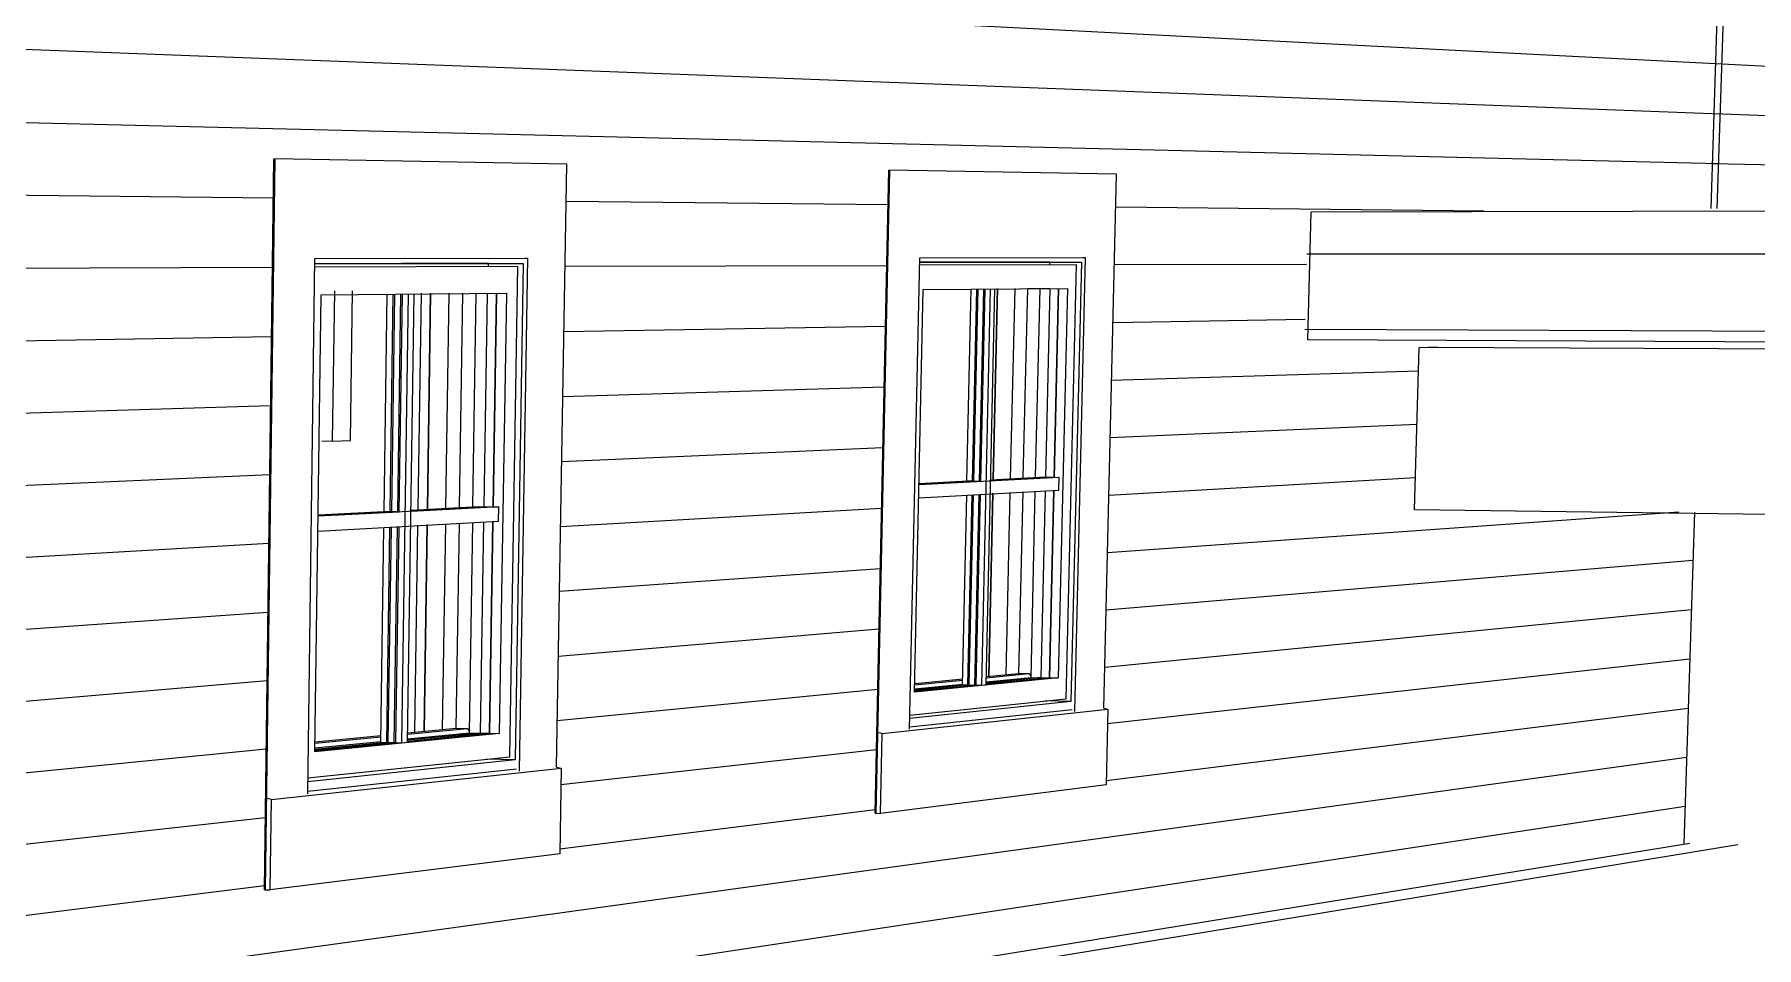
# Model space of a CAD drawing. Header units: inches. Extents: x 205 to 211, y -138 to -29.
# Drawn here: x 205.5914 to 205.7934, y -29.3473 to -29.2402 of the extents above; entities that cross this region are included whole.
import ezdxf

# ---------------------------------------------------------------- set-up
doc = ezdxf.new("R2010")
doc.units = ezdxf.units.IN
doc.header["$MEASUREMENT"] = 0
for name, color, linetype, lineweight in [('A-DOOR-FRAM', 31, 'Continuous', 9), ('A-GLAZ', 151, 'Continuous', 13), ('A-ROOF', 132, 'Continuous', 13), ('A-WALL', 113, 'Continuous', 13), ('A-WALL-PATT', 111, 'Continuous', 13), ('Q-CASE', 31, 'Continuous', 9), ('S-BEAM', 12, 'Continuous', 9)]:
    doc.layers.add(name, color=color, linetype=linetype, lineweight=lineweight)

# ---------------------------------------------------------------- blocks, each defined once
blk = doc.blocks.new('FP_17-Looking North')
at = {"layer": 'A-WALL-PATT', "lineweight": 9}
for p, q in [((205.48394, -29.22786), (205.78934, -29.24365)), ((205.48396, -29.23791), (205.78916, -29.2495)), ((205.48399, -29.24794), (205.78897, -29.25534)), ((205.56997, -29.25885), (205.61938, -29.25937)), ((205.65373, -29.25974), (205.6915, -29.26014)), ((205.71823, -29.26042), (205.76141, -29.26088)), ((205.5699, -29.26766), (205.61927, -29.26751)), ((205.6536, -29.2674), (205.69135, -29.26729)), ((205.71807, -29.2672), (205.74061, -29.26713)), ((205.65347, -29.27506), (205.6912, -29.27443)), ((205.71791, -29.27398), (205.74044, -29.2736)), ((205.56984, -29.27645), (205.61917, -29.27563)), ((205.71774, -29.28074), (205.75374, -29.27965)), ((205.65334, -29.28269), (205.69105, -29.28155)), ((205.56977, -29.28523), (205.61906, -29.28373)), ((205.71758, -29.2875), (205.75356, -29.28592)), ((205.65321, -29.29032), (205.69089, -29.28867)), ((205.56971, -29.29398), (205.61896, -29.29182)), ((205.71742, -29.29424), (205.75338, -29.29218)), ((205.65308, -29.29793), (205.69074, -29.29577)), ((205.71725, -29.30097), (205.78427, -29.29622)), ((205.56965, -29.30272), (205.61885, -29.2999)), ((205.65295, -29.30553), (205.69059, -29.30286)), ((205.71709, -29.3077), (205.78594, -29.30189)), ((205.56958, -29.31144), (205.61875, -29.30796)), ((205.71693, -29.31441), (205.78575, -29.30768)), ((205.65283, -29.31312), (205.69044, -29.30994)), ((205.71727, -29.32105), (205.78557, -29.31346)), ((205.56952, -29.32015), (205.61864, -29.316)), ((205.6527, -29.32069), (205.6903, -29.31701)), ((205.71711, -29.32774), (205.78538, -29.31923)), ((205.48427, -29.36652), (205.7852, -29.325)), ((205.56945, -29.32884), (205.61854, -29.32403)), ((205.65312, -29.32819), (205.69015, -29.32407)), ((205.48429, -29.37626), (205.78501, -29.33075)), ((205.65299, -29.33573), (205.69, -29.33112)), ((205.56999, -29.33744), (205.61844, -29.33205)), ((205.56993, -29.34608), (205.61833, -29.34005))]:
    blk.add_line(p, q, dxfattribs=at)
blk = doc.blocks.new('FP_25-Looking North')
at = {"layer": 'A-WALL-PATT', "lineweight": 9}
for p, q in [((205.78952, -29.17245), (205.79583, -29.17383)), ((205.8122, -29.17741), (205.81769, -29.17862)), ((205.79066, -29.17869), (205.79564, -29.17971)), ((205.81201, -29.18306), (205.81749, -29.18419)), ((205.79047, -29.18463), (205.79544, -29.18558)), ((205.81181, -29.1887), (205.8173, -29.18975)), ((205.81162, -29.19434), (205.8171, -29.1953)), ((205.81143, -29.19996), (205.81691, -29.20085)), ((205.78895, -29.23188), (205.81574, -29.234)), ((205.78876, -29.23775), (205.81555, -29.2395)), ((205.78858, -29.24361), (205.81536, -29.245)), ((205.78839, -29.24947), (205.81516, -29.25049)), ((205.7882, -29.25532), (205.81497, -29.25597))]:
    blk.add_line(p, q, dxfattribs=at)

msp = doc.modelspace()

# ---------------------------------------------------------------- linework, layer by layer
at = {"layer": 'A-DOOR-FRAM'}
for p, q in [((205.62655, -29.27029), (205.6263, -29.2879)), ((205.62844, -29.28782), (205.62869, -29.27027)), ((205.62508, -29.28789), (205.6263, -29.2879)), ((205.6263, -29.2879), (205.62844, -29.28782))]:
    msp.add_line(p, q, dxfattribs=at)
at = {"layer": 'A-GLAZ', "lineweight": 9}
for p, q in [((205.61955, -29.25479), (205.61844, -29.34055)), ((205.61944, -29.25479), (205.61955, -29.25479)), ((205.6538, -29.25542), (205.61955, -29.25479)), ((205.65261, -29.32616), (205.6538, -29.25542)), ((205.69169, -29.25611), (205.69009, -29.33156)), ((205.69158, -29.25611), (205.69169, -29.25611)), ((205.71832, -29.2566), (205.69169, -29.25611)), ((205.71681, -29.31925), (205.71832, -29.2566)), ((205.62342, -29.32929), (205.62427, -29.26649)), ((205.62427, -29.26649), (205.64921, -29.26645)), ((205.64921, -29.26645), (205.64823, -29.32663)), ((205.64888, -29.26645), (205.64921, -29.26645)), ((205.69404, -29.3217), (205.69524, -29.26639)), ((205.69524, -29.26639), (205.71465, -29.26636)), ((205.71465, -29.26636), (205.71338, -29.31962)), ((205.71435, -29.26636), (205.71465, -29.26636)), ((205.62426, -29.26712), (205.64869, -29.26706)), ((205.64806, -29.26742), (205.62426, -29.26749)), ((205.64462, -29.26705), (205.62428, -29.2671)), ((205.64461, -29.2674), (205.64462, -29.26705)), ((205.64462, -29.26705), (205.64869, -29.26706)), ((205.64713, -29.32495), (205.64806, -29.26742)), ((205.64869, -29.26706), (205.64774, -29.32531)), ((205.71362, -29.26722), (205.69522, -29.26727)), ((205.69523, -29.26694), (205.71419, -29.2669)), ((205.71048, -29.26689), (205.69526, -29.26693)), ((205.71047, -29.2672), (205.71048, -29.26689)), ((205.71048, -29.26689), (205.71419, -29.2669)), ((205.71242, -29.31814), (205.71362, -29.26722)), ((205.71419, -29.2669), (205.71297, -29.31846)), ((205.62425, -29.32437), (205.62498, -29.27075)), ((205.62498, -29.27075), (205.64672, -29.27056)), ((205.63637, -29.29591), (205.63675, -29.27057)), ((205.63746, -29.29586), (205.63784, -29.27057)), ((205.63784, -29.27057), (205.63746, -29.29586)), ((205.63963, -29.29576), (205.64002, -29.27057)), ((205.64124, -29.29569), (205.64163, -29.27057)), ((205.6428, -29.29558), (205.64319, -29.27057)), ((205.64446, -29.27057), (205.64407, -29.2956)), ((205.64517, -29.29565), (205.64557, -29.27057)), ((205.64517, -29.29565), (205.64557, -29.27057)), ((205.64557, -29.27057), (205.64517, -29.29565)), ((205.64672, -29.27056), (205.64589, -29.32222)), ((205.69461, -29.31738), (205.69563, -29.27014)), ((205.69563, -29.27014), (205.71255, -29.27)), ((205.70384, -29.29239), (205.70435, -29.27001)), ((205.70435, -29.27001), (205.70384, -29.29239)), ((205.70589, -29.2923), (205.7064, -29.27001)), ((205.70737, -29.29223), (205.70789, -29.27)), ((205.7079, -29.27002), (205.7105, -29.26999)), ((205.70882, -29.29213), (205.70934, -29.27)), ((205.71049, -29.27), (205.70998, -29.29214)), ((205.71098, -29.29219), (205.7115, -29.27)), ((205.71098, -29.29219), (205.7115, -29.27)), ((205.7115, -29.27), (205.71098, -29.29219)), ((205.71255, -29.27), (205.71147, -29.3157)), ((205.70332, -29.31549), (205.7038, -29.29403)), ((205.7038, -29.29403), (205.70332, -29.31549)), ((205.70537, -29.3153), (205.70585, -29.29393)), ((205.70685, -29.31516), (205.70734, -29.29386)), ((205.70828, -29.31563), (205.70878, -29.29379)), ((205.70994, -29.29373), (205.70943, -29.31566)), ((205.71043, -29.31568), (205.71095, -29.29368)), ((205.71043, -29.31568), (205.71095, -29.29368)), ((205.71095, -29.29368), (205.71043, -29.31568)), ((205.63598, -29.32204), (205.63635, -29.29777)), ((205.63707, -29.32194), (205.63744, -29.29771)), ((205.63744, -29.29771), (205.63707, -29.32194)), ((205.63924, -29.32174), (205.63961, -29.29761)), ((205.64084, -29.32159), (205.64121, -29.29753)), ((205.64238, -29.32213), (205.64277, -29.29745)), ((205.64404, -29.29739), (205.64365, -29.32216)), ((205.64475, -29.32219), (205.64514, -29.29733)), ((205.64475, -29.32219), (205.64514, -29.29733)), ((205.64514, -29.29733), (205.64475, -29.32219)), ((205.70305, -29.31567), (205.70801, -29.31519)), ((205.70306, -29.31553), (205.70685, -29.31516)), ((205.70685, -29.31516), (205.70801, -29.31519)), ((205.70801, -29.31519), (205.70828, -29.3155)), ((205.71147, -29.3157), (205.69461, -29.31738)), ((205.69462, -29.31725), (205.70185, -29.31653)), ((205.69462, -29.31725), (205.70185, -29.31653)), ((205.70185, -29.31653), (205.69462, -29.31725)), ((205.70084, -29.31651), (205.69463, -29.31712)), ((205.69464, -29.31698), (205.70024, -29.31643)), ((205.69465, -29.31649), (205.70025, -29.31594)), ((205.69467, -29.31635), (205.70026, -29.3158)), ((205.70301, -29.31642), (205.71043, -29.31568)), ((205.70301, -29.31642), (205.71043, -29.31568)), ((205.71043, -29.31568), (205.70301, -29.31642)), ((205.70943, -29.31566), (205.70302, -29.31629)), ((205.70303, -29.31615), (205.70828, -29.31563)), ((205.70828, -29.31563), (205.71043, -29.31568)), ((205.70943, -29.31566), (205.71043, -29.31568)), ((205.71043, -29.31568), (205.71147, -29.3157)), ((205.69081, -29.32221), (205.7173, -29.31936)), ((205.71297, -29.31846), (205.69407, -29.32044)), ((205.69408, -29.32005), (205.71242, -29.31814)), ((205.71297, -29.31846), (205.70993, -29.31839)), ((205.71681, -29.31925), (205.7173, -29.31936)), ((205.7173, -29.31936), (205.71709, -29.32825)), ((205.69405, -29.32143), (205.71309, -29.31939)), ((205.64589, -29.32222), (205.62425, -29.32437)), ((205.62426, -29.32422), (205.63376, -29.32328)), ((205.62426, -29.32422), (205.63376, -29.32328)), ((205.63376, -29.32328), (205.62426, -29.32422)), ((205.62427, -29.32391), (205.63199, -29.32315)), ((205.63265, -29.32325), (205.62427, -29.32408)), ((205.62428, -29.32336), (205.632, -29.32261)), ((205.62429, -29.3232), (205.63201, -29.32245)), ((205.63513, -29.32314), (205.64475, -29.32219)), ((205.63513, -29.32314), (205.64475, -29.32219)), ((205.64475, -29.32219), (205.63513, -29.32314)), ((205.64365, -29.32216), (205.63514, -29.323)), ((205.63515, -29.32284), (205.64238, -29.32213)), ((205.63516, -29.3223), (205.64212, -29.32162)), ((205.63517, -29.32214), (205.64084, -29.32159)), ((205.64084, -29.32159), (205.64212, -29.32162)), ((205.64212, -29.32162), (205.64239, -29.32194)), ((205.64238, -29.32213), (205.64475, -29.32219)), ((205.64365, -29.32216), (205.64475, -29.32219)), ((205.64475, -29.32219), (205.64589, -29.32222)), ((205.69081, -29.32221), (205.69019, -29.32208)), ((205.69061, -29.33158), (205.69081, -29.32221)), ((205.64774, -29.32531), (205.62344, -29.32787)), ((205.62345, -29.32742), (205.64713, -29.32495)), ((205.64774, -29.32531), (205.64441, -29.32522)), ((205.61915, -29.32994), (205.65315, -29.32628)), ((205.62343, -29.32899), (205.64791, -29.32637)), ((205.65261, -29.32616), (205.65315, -29.32628)), ((205.65315, -29.32628), (205.65298, -29.33631)), ((205.71709, -29.32825), (205.69061, -29.33158)), ((205.61915, -29.32994), (205.61847, -29.32979)), ((205.61901, -29.34057), (205.61915, -29.32994)), ((205.69009, -29.33156), (205.68999, -29.33156)), ((205.68999, -29.33156), (205.69061, -29.33158)), ((205.65298, -29.33631), (205.61901, -29.34057)), ((205.61844, -29.34055), (205.61833, -29.34055)), ((205.61833, -29.34055), (205.61901, -29.34057))]:
    msp.add_line(p, q, dxfattribs=at)
at = {"layer": 'A-GLAZ'}
for p, q in [((205.63238, -29.2962), (205.63275, -29.27066)), ((205.63342, -29.27066), (205.63304, -29.29617)), ((205.63327, -29.29622), (205.63364, -29.27066)), ((205.63431, -29.27066), (205.63394, -29.29619)), ((205.63416, -29.29623), (205.63453, -29.27066)), ((205.6352, -29.27066), (205.63443, -29.32329)), ((205.63513, -29.32323), (205.63591, -29.27065)), ((205.70076, -29.29262), (205.70126, -29.27008)), ((205.70187, -29.27008), (205.70137, -29.29259)), ((205.70157, -29.29263), (205.70208, -29.27007)), ((205.70269, -29.27007), (205.70218, -29.2926)), ((205.70238, -29.29264), (205.70289, -29.27007)), ((205.7035, -29.27007), (205.70246, -29.31654)), ((205.703, -29.31649), (205.70405, -29.27007)), ((205.71158, -29.29216), (205.69514, -29.29303)), ((205.70239, -29.29259), (205.69514, -29.29297)), ((205.69514, -29.29299), (205.70239, -29.2926)), ((205.70158, -29.29258), (205.69515, -29.29292)), ((205.69515, -29.29293), (205.70157, -29.2926)), ((205.69516, -29.29288), (205.70076, -29.29259)), ((205.71078, -29.29215), (205.70355, -29.29253)), ((205.70355, -29.29254), (205.71098, -29.29215)), ((205.70356, -29.29244), (205.70938, -29.29213)), ((205.70998, -29.29214), (205.70356, -29.29248)), ((205.70356, -29.29249), (205.71018, -29.29214)), ((205.70938, -29.29213), (205.70998, -29.29214)), ((205.71018, -29.29214), (205.71078, -29.29215)), ((205.71098, -29.29215), (205.71158, -29.29216)), ((205.71155, -29.29365), (205.71158, -29.29216)), ((205.6951, -29.29456), (205.71155, -29.29365)), ((205.70023, -29.31649), (205.70073, -29.29424)), ((205.70134, -29.29421), (205.70084, -29.31651)), ((205.70104, -29.31651), (205.70154, -29.2942)), ((205.70215, -29.29417), (205.70165, -29.31653)), ((205.70185, -29.31653), (205.70235, -29.29416)), ((205.64583, -29.29562), (205.62463, -29.29673)), ((205.63416, -29.29617), (205.62463, -29.29667)), ((205.62463, -29.29669), (205.63416, -29.29619)), ((205.63327, -29.29616), (205.62464, -29.29661)), ((205.62464, -29.29657), (205.63238, -29.29616)), ((205.62464, -29.29663), (205.63327, -29.29618)), ((205.64407, -29.2956), (205.63554, -29.29604)), ((205.63554, -29.29606), (205.64429, -29.2956)), ((205.64495, -29.29561), (205.63554, -29.2961)), ((205.63554, -29.29612), (205.64517, -29.29561)), ((205.63555, -29.296), (205.64341, -29.29559)), ((205.64341, -29.29559), (205.64407, -29.2956)), ((205.64429, -29.2956), (205.64495, -29.29561)), ((205.64517, -29.29561), (205.64583, -29.29562)), ((205.6458, -29.2973), (205.64583, -29.29562)), ((205.6246, -29.29848), (205.6458, -29.2973)), ((205.63198, -29.32323), (205.63235, -29.29803)), ((205.63302, -29.298), (205.63265, -29.32325)), ((205.63287, -29.32325), (205.63324, -29.29799)), ((205.63391, -29.29796), (205.63354, -29.32327)), ((205.63376, -29.32328), (205.63413, -29.29795)), ((205.70023, -29.31649), (205.70084, -29.31651)), ((205.70084, -29.31651), (205.70104, -29.31649)), ((205.70104, -29.31651), (205.70165, -29.31653)), ((205.70165, -29.31653), (205.70185, -29.31651)), ((205.70185, -29.31653), (205.70246, -29.31654)), ((205.70246, -29.31654), (205.703, -29.31649)), ((205.63198, -29.32323), (205.63265, -29.32325)), ((205.63265, -29.32325), (205.63287, -29.32323)), ((205.63287, -29.32325), (205.63354, -29.32327)), ((205.63354, -29.32327), (205.63376, -29.32325)), ((205.63376, -29.32328), (205.63443, -29.32329)), ((205.63443, -29.32329), (205.63513, -29.32323))]:
    msp.add_line(p, q, dxfattribs=at)
at = {"layer": 'A-ROOF'}
for p, q in [((206.16907, -29.26021), (205.74116, -29.26106)), ((205.74075, -29.27603), (205.74116, -29.26106)), ((206.16774, -29.27795), (205.74075, -29.27603))]:
    msp.add_line(p, q, dxfattribs=at)
at = {"layer": 'A-WALL'}
for p, q in [((205.78897, -29.2313), (205.78803, -29.26063)), ((205.7888, -29.26063), (205.78974, -29.23136)), ((205.61833, -29.34055), (205.61944, -29.25479)), ((205.61944, -29.25479), (205.61955, -29.25479)), ((205.68999, -29.33156), (205.69158, -29.25611)), ((205.69158, -29.25611), (205.69169, -29.25611)), ((205.78612, -29.29623), (205.78487, -29.3352)), ((205.79122, -29.33526), (205.40845, -29.39809)), ((205.42391, -29.39354), (205.78558, -29.33509))]:
    msp.add_line(p, q, dxfattribs=at)
at = {"layer": 'Q-CASE'}
for p, q in [((205.75328, -29.29599), (205.75382, -29.27691)), ((205.75382, -29.27691), (205.75598, -29.27686)), ((206.20363, -29.27909), (205.75382, -29.27691)), ((206.20182, -29.30187), (205.75328, -29.29599))]:
    msp.add_line(p, q, dxfattribs=at)
at = {"layer": 'S-BEAM'}
for p, q in [((205.74064, -29.26592), (206.1582, -29.26597)), ((206.15742, -29.27647), (205.7404, -29.27481))]:
    msp.add_line(p, q, dxfattribs=at)

# ---------------------------------------------------------------- block references
at = {"layer": 'A-WALL', "lineweight": 9}
for name in ['FP_25-Looking North', 'FP_17-Looking North']:
    msp.add_blockref(name, (0, 0), dxfattribs=at)

doc.saveas('drawing.dxf')
